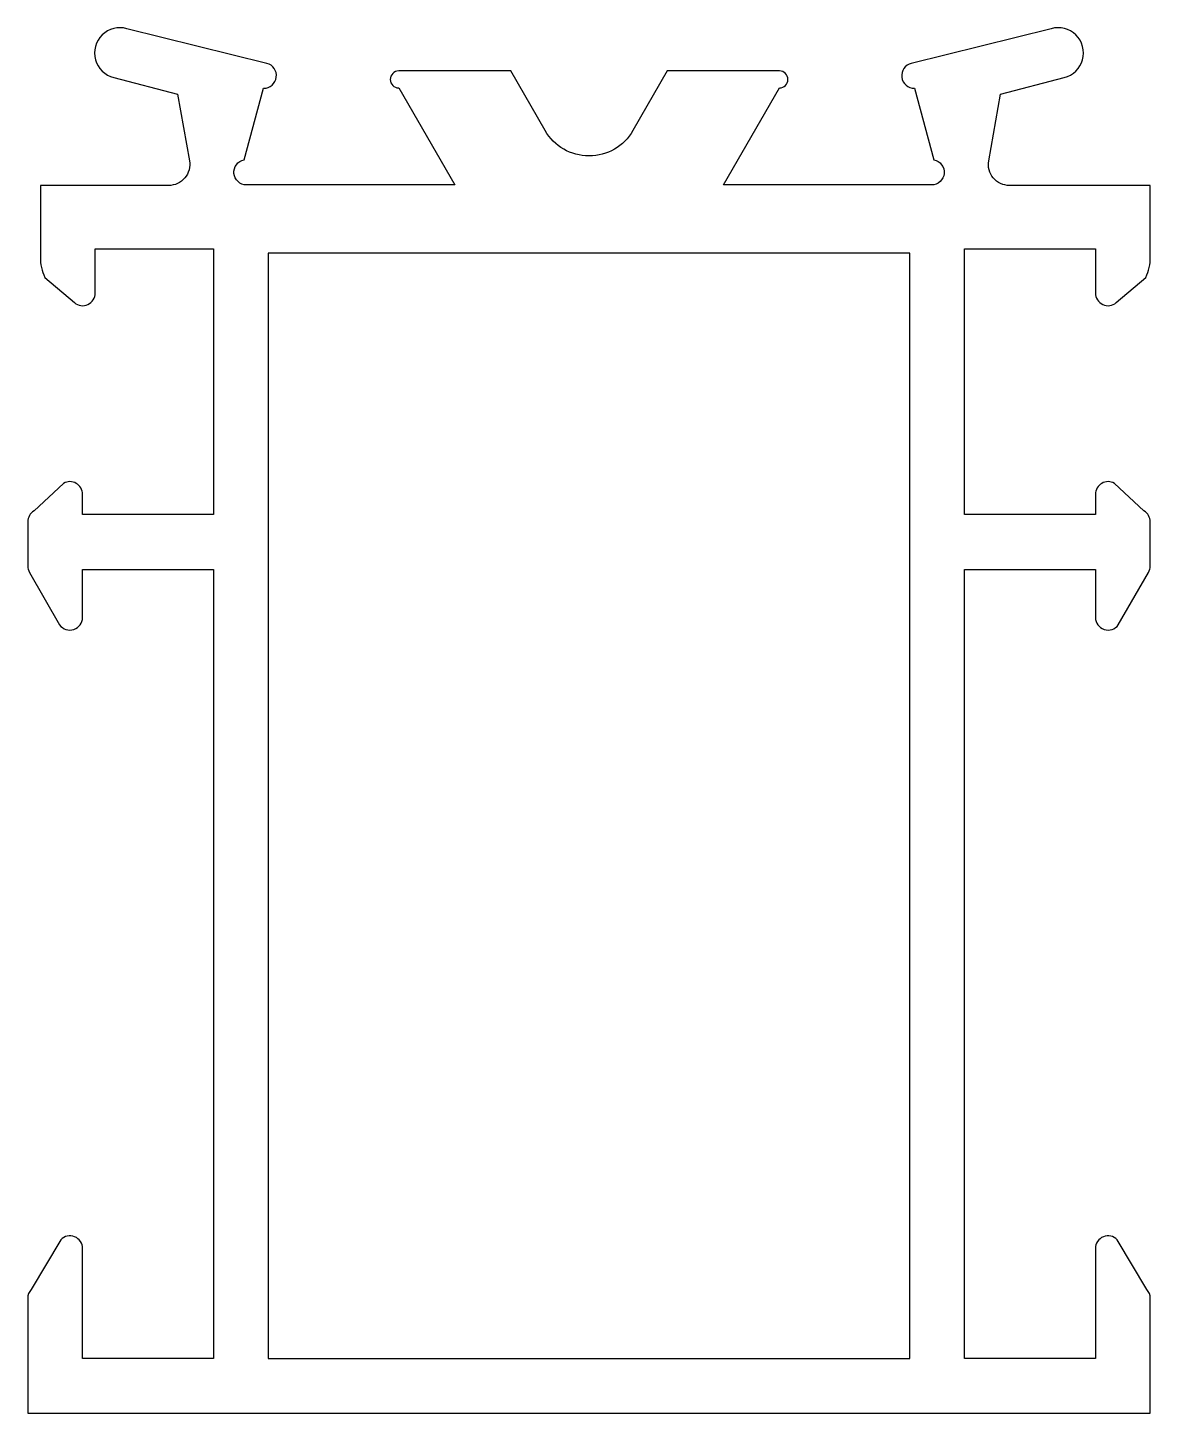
# Model space of a CAD drawing. Extents: x 162.6 to 189.2, y 203.8 to 236.6.
import ezdxf

# ---------------------------------------------------------------- set-up
doc = ezdxf.new("R2010")
doc.units = 0
doc.layers.get('0').update_dxf_attribs({"linetype": 'CONTINUOUS'})

msp = doc.modelspace()

# ---------------------------------------------------------------- linework, layer by layer
at = {"color": 7}
msp.add_lwpolyline([(186.889, 236.57), (183.574, 235.749, 0.888706), (183.65, 235.158), (184.111, 233.462, -0.910393), (184.055, 232.868), (179.122, 232.868), (180.45, 235.168, 1), (180.45, 235.568), (177.794, 235.568), (176.978, 234.154, -0.57735), (174.9, 234.154), (174.084, 235.568), (171.428, 235.568, 1), (171.428, 235.168), (172.756, 232.868), (167.823, 232.868, -0.910393), (167.767, 233.462), (168.229, 235.158, 0.888706), (168.304, 235.749), (164.99, 236.57, 1.019099), (164.677, 235.412), (166.188, 235.015), (166.469, 233.442, -0.46697), (165.977, 232.854), (164.518, 232.854), (162.938, 232.854), (162.938, 231.155, 0.112374), (163.043, 230.677), (163.743, 230.078, 0.640503), (164.238, 230.306), (164.238, 231.354), (167.038, 231.354), (167.038, 225.054), (163.938, 225.054), (163.938, 225.535, 0.577243), (163.488, 225.795), (162.788, 225.141, 0.268035), (162.638, 224.881), (162.638, 223.835, 0.131511), (162.678, 223.685), (163.395, 222.442, 0.727625), (163.938, 222.618), (163.938, 223.754), (167.038, 223.754), (167.038, 205.054), (163.938, 205.054), (163.938, 207.66, 0.675294), (163.422, 207.868), (162.722, 206.689, 0.19382), (162.638, 206.482), (162.638, 203.754), (189.238, 203.754), (189.238, 206.482, 0.19382), (189.154, 206.689), (188.454, 207.868, 0.675294), (187.938, 207.66), (187.938, 205.054), (184.838, 205.054), (184.838, 223.754), (187.938, 223.754), (187.938, 222.618, 0.727625), (188.481, 222.442), (189.198, 223.685, 0.131511), (189.238, 223.835), (189.238, 224.881, 0.268035), (189.088, 225.141), (188.388, 225.795, 0.577243), (187.938, 225.535), (187.938, 225.054), (184.838, 225.054), (184.838, 231.354), (187.938, 231.354), (187.938, 230.306, 0.640503), (188.433, 230.078), (189.133, 230.677, 0.112374), (189.238, 231.155), (189.238, 232.854), (187.658, 232.854), (185.902, 232.854, -0.46697), (185.409, 233.442), (185.69, 235.015), (187.201, 235.412, 1.019099)], format="xyb", close=True, dxfattribs=at)
msp.add_lwpolyline([(183.538, 205.054), (183.538, 231.254), (168.338, 231.254), (168.338, 205.054)], close=True, dxfattribs=at)

doc.saveas('drawing.dxf')
